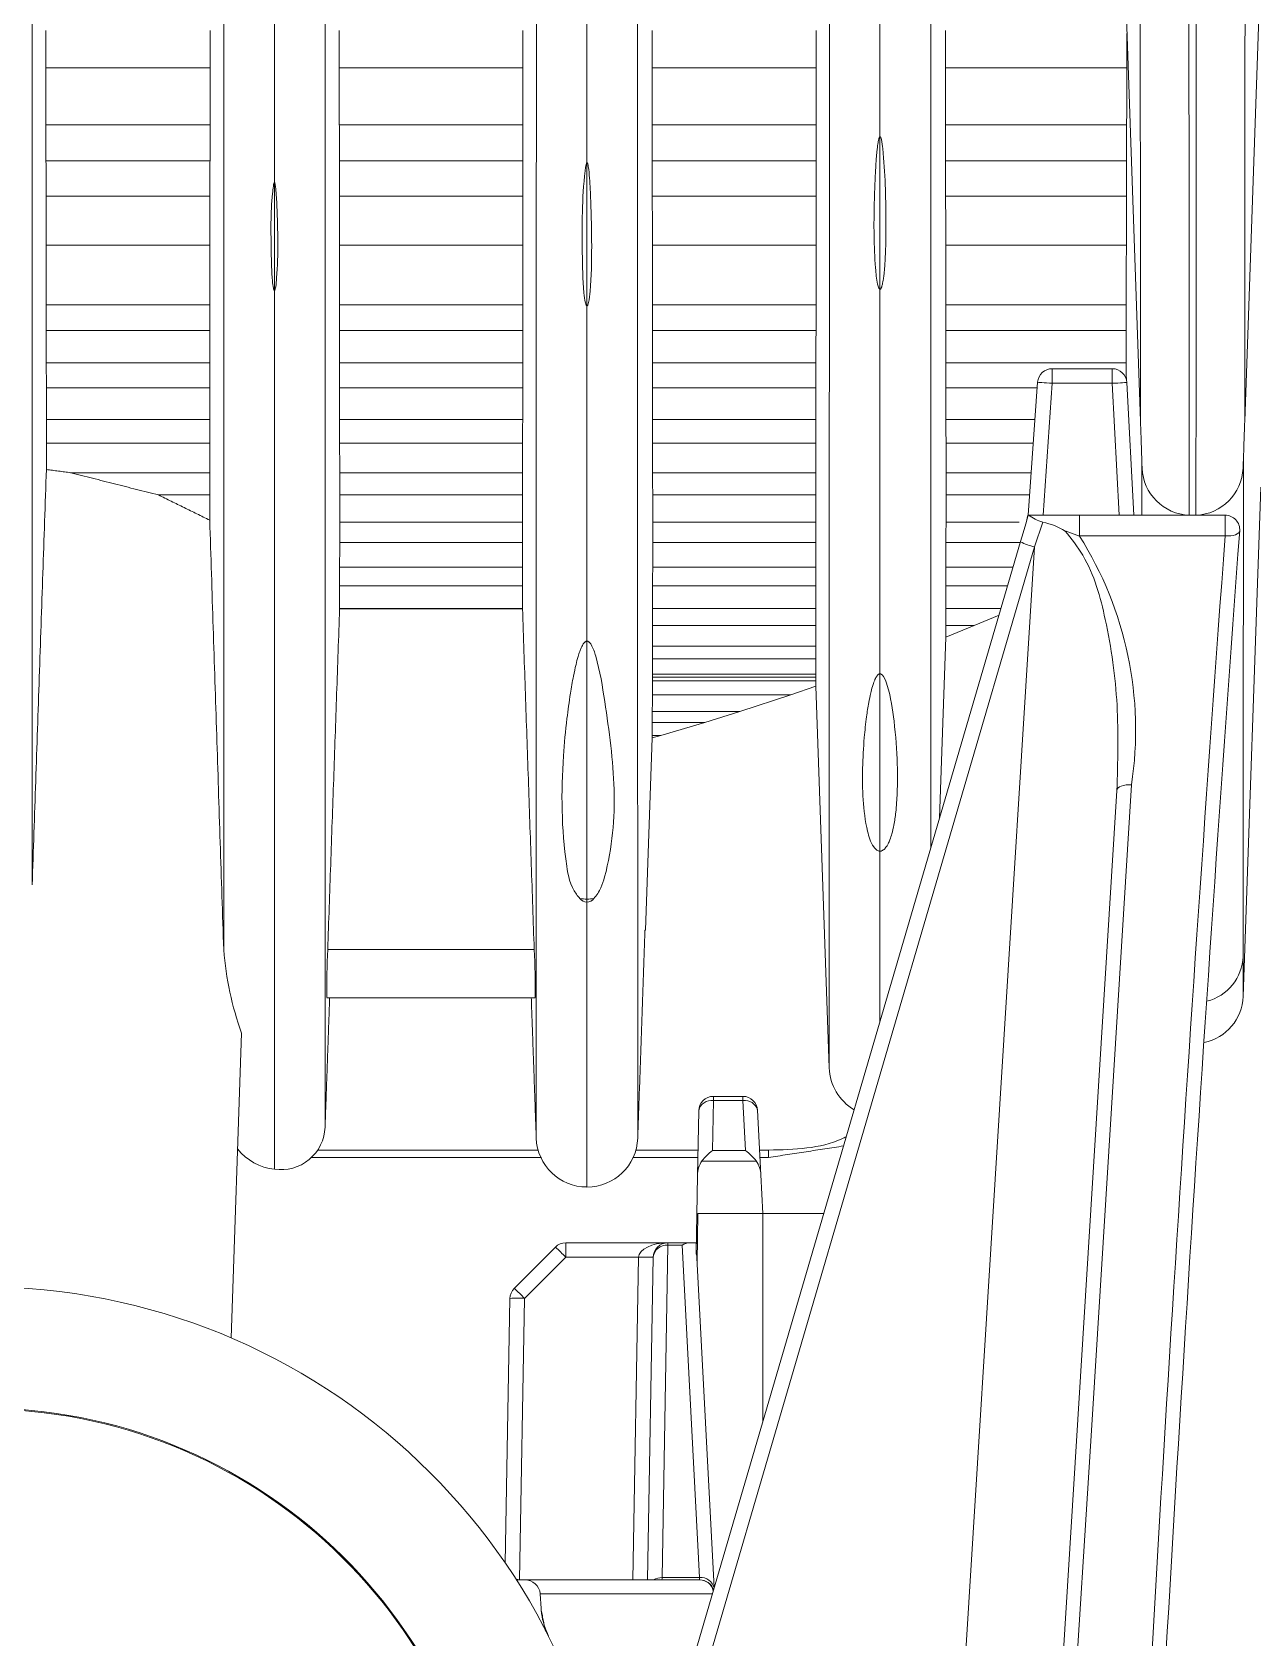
# Model space of a CAD drawing. Extents: x 9.3 to 87, y 1.1 to 68.8.
# Drawn here: x 38.224 to 39.474, y 3.701 to 5.345 of the extents above; entities that cross this region are included whole.
import ezdxf

# ---------------------------------------------------------------- set-up
doc = ezdxf.new("R2010")
doc.units = 0
doc.header["$MEASUREMENT"] = 0
doc.linetypes.add('SLD-Solid', pattern=[0])
doc.layers.add('OBJECT', color=7, linetype='CONTINUOUS')

msp = doc.modelspace()

# ---------------------------------------------------------------- linework, layer by layer
at = {"layer": 'OBJECT', "linetype": 'SLD-Solid', "lineweight": 15}
for p, q in [((39.4659, 4.947), (39.497, 5.8386)), ((39.3311, 5.7494), (39.3592, 4.947)), ((38.4066, 5.3089), (38.2387, 5.3089)), ((38.7269, 5.3089), (38.539, 5.3089)), ((39.0272, 5.3089), (38.8593, 5.3089)), ((39.3452, 5.3089), (39.1597, 5.3089)), ((38.4066, 5.2504), (38.2387, 5.2504)), ((38.7269, 5.2504), (38.539, 5.2504)), ((39.0272, 5.2504), (38.8594, 5.2504)), ((39.345, 5.2504), (39.1597, 5.2504)), ((39.0925, 5.2385), (39.0925, 5.0822)), ((38.4066, 5.2136), (38.2387, 5.2136)), ((38.7269, 5.2136), (38.5391, 5.2136)), ((38.7925, 5.212), (38.7925, 5.065)), ((39.0272, 5.2136), (38.8594, 5.2136)), ((39.3449, 5.2136), (39.1597, 5.2136)), ((38.4725, 5.1917), (38.4725, 5.081)), ((38.4065, 5.1775), (38.2388, 5.1775)), ((38.7269, 5.1775), (38.5391, 5.1775)), ((39.0271, 5.1775), (38.8594, 5.1775)), ((39.3448, 5.1775), (39.1597, 5.1775)), ((38.4065, 5.1272), (38.2389, 5.1272)), ((38.7268, 5.1272), (38.5392, 5.1272)), ((39.0271, 5.1272), (38.8595, 5.1272)), ((39.3447, 5.1272), (39.1598, 5.1272)), ((38.4064, 5.0663), (38.239, 5.0663)), ((38.7267, 5.0663), (38.5393, 5.0663)), ((39.027, 5.0663), (38.8595, 5.0663)), ((39.3446, 5.0663), (39.1599, 5.0663)), ((38.4063, 5.04), (38.239, 5.04)), ((38.7267, 5.04), (38.5393, 5.04)), ((39.027, 5.04), (38.8596, 5.04)), ((39.3446, 5.04), (39.1599, 5.04)), ((38.4063, 5.007), (38.239, 5.007)), ((38.7267, 5.007), (38.5393, 5.007)), ((39.0269, 5.007), (38.8596, 5.007)), ((39.3446, 5.007), (39.1599, 5.007)), ((39.2688, 5.0009), (39.3302, 5.0009)), ((39.2688, 5.0009), (39.2688, 4.9859)), ((39.3302, 4.9859), (39.3302, 5.0009)), ((39.2443, 4.8509), (39.2538, 4.987)), ((39.2688, 4.9859), (39.2594, 4.8509)), ((39.3302, 4.9859), (39.2688, 4.9859)), ((39.3373, 4.8509), (39.3302, 4.9859)), ((39.3452, 4.9867), (39.3523, 4.8509)), ((38.4063, 4.9812), (38.2391, 4.9812)), ((38.7267, 4.9812), (38.5393, 4.9812)), ((39.0269, 4.9812), (38.8596, 4.9812)), ((39.2534, 4.9812), (39.16, 4.9812)), ((38.4063, 4.9489), (38.2391, 4.9489)), ((38.7267, 4.9489), (38.5393, 4.9489)), ((39.0269, 4.9489), (38.8596, 4.9489)), ((39.2512, 4.9489), (39.16, 4.9489)), ((38.4063, 4.9245), (38.2391, 4.9245)), ((38.7266, 4.9245), (38.5393, 4.9245)), ((39.0269, 4.9245), (38.8597, 4.9245)), ((39.2495, 4.9245), (39.1601, 4.9245)), ((39.3605, 4.8509), (39.3604, 4.9113)), ((38.4063, 4.8944), (38.2639, 4.8944)), ((38.7266, 4.8944), (38.5394, 4.8944)), ((39.0268, 4.8944), (38.8597, 4.8944)), ((39.2474, 4.8944), (39.1601, 4.8944)), ((38.4063, 4.8716), (38.3538, 4.8716)), ((38.7265, 4.8716), (38.5394, 4.8716)), ((39.0268, 4.8716), (38.8598, 4.8716)), ((39.2458, 4.8716), (39.1601, 4.8716)), ((39.4642, 4.3582), (39.4824, 4.8796)), ((39.2967, 4.8509), (39.4458, 4.8509)), ((39.2967, 4.8509), (39.2967, 4.8296)), ((39.4458, 4.8296), (39.4458, 4.8509)), ((38.7265, 4.8439), (38.5394, 4.8439)), ((39.0268, 4.8439), (38.8598, 4.8439)), ((39.2351, 4.8439), (39.1601, 4.8439)), ((39.2507, 4.8185), (39.2591, 4.8436)), ((38.7265, 4.823), (38.5394, 4.823)), ((38.8225, 3.4109), (39.2364, 4.8238)), ((39.2507, 4.8185), (38.8385, 3.4109)), ((39.0268, 4.823), (38.8598, 4.823)), ((39.1554, 3.2838), (39.2507, 4.8185)), ((39.2361, 4.823), (39.16, 4.823)), ((39.4458, 4.8296), (39.2967, 4.8296)), ((38.7265, 4.7976), (38.5393, 4.7976)), ((39.0268, 4.7976), (38.8598, 4.7976)), ((39.2287, 4.7976), (39.16, 4.7976)), ((38.7265, 4.7785), (38.5393, 4.7785)), ((39.0268, 4.7785), (38.8597, 4.7785)), ((39.2231, 4.7785), (39.16, 4.7785)), ((38.7265, 4.7552), (38.5393, 4.7552)), ((38.5393, 4.7551), (38.7265, 4.7551)), ((39.0268, 4.7552), (38.8597, 4.7552)), ((39.2163, 4.7552), (39.1599, 4.7552)), ((39.0268, 4.7378), (38.8597, 4.7378)), ((39.1599, 4.7261), (39.1889, 4.7378)), ((39.1889, 4.7378), (39.1599, 4.7378)), ((39.1889, 4.7378), (39.2144, 4.7487)), ((38.7925, 4.7219), (38.7925, 4.4579)), ((39.1534, 4.5406), (39.1599, 4.7261)), ((39.0269, 4.7169), (38.8596, 4.7169)), ((39.0269, 4.7039), (38.8596, 4.7039)), ((39.0269, 4.6883), (38.8596, 4.6883)), ((39.0925, 4.6884), (39.0925, 4.507)), ((39.0269, 4.6852), (38.8595, 4.6852)), ((39.0269, 4.6813), (38.8595, 4.6813)), ((39.0013, 4.6671), (39.0269, 4.676)), ((39.0269, 4.676), (39.0406, 4.2851)), ((39.0013, 4.6671), (38.8595, 4.6671)), ((38.9489, 4.6498), (39.0013, 4.6671)), ((38.9489, 4.6498), (38.8594, 4.6498)), ((38.9133, 4.6387), (38.8594, 4.6387)), ((38.8682, 4.6254), (38.9133, 4.6387)), ((38.9133, 4.6387), (38.9489, 4.6498)), ((38.8525, 4.4259), (38.8594, 4.623)), ((38.8594, 4.623), (38.8682, 4.6254)), ((38.8682, 4.6254), (38.8594, 4.6254)), ((39.335, 4.5692), (39.2552, 3.2846)), ((38.7853, 4.4583), (38.7853, 4.4583)), ((38.7925, 4.4579), (38.7925, 4.4546)), ((38.5271, 4.4061), (38.7385, 4.4061)), ((38.7395, 4.3569), (38.5261, 4.3569)), ((38.4281, 4.0086), (38.439, 4.3206)), ((38.9219, 4.2515), (38.921, 4.2003)), ((38.9219, 4.2559), (38.9521, 4.2559)), ((38.9219, 4.2515), (38.9219, 4.2559)), ((38.9521, 4.2515), (38.9219, 4.2515)), ((38.9521, 4.2515), (38.9521, 4.2559)), ((38.9548, 4.2003), (38.9521, 4.2515)), ((38.9671, 4.2417), (38.9706, 4.1755)), ((38.9057, 4.175), (38.9069, 4.2412)), ((38.7458, 4.1933), (38.5101, 4.1933)), ((38.5167, 4.2009), (38.7428, 4.2009)), ((38.906, 4.1933), (38.8393, 4.1933)), ((38.8422, 4.2009), (38.9062, 4.2009)), ((38.921, 4.2003), (38.9548, 4.2003)), ((38.9692, 4.2009), (38.9785, 4.2009)), ((38.9785, 4.1933), (38.9696, 4.1933)), ((38.9785, 4.1933), (38.9785, 4.2009)), ((38.9658, 4.1897), (38.9103, 4.1897)), ((38.9043, 4.0948), (38.9057, 4.175)), ((38.9706, 4.1755), (38.9726, 4.1359)), ((38.9052, 4.0863), (38.9061, 4.1359)), ((38.9726, 4.1359), (38.9061, 4.1359)), ((39.0349, 4.1359), (38.9726, 4.1359)), ((38.9726, 3.9235), (38.9726, 4.1359)), ((38.718, 4.0593), (38.7602, 4.1015)), ((38.7708, 4.1059), (38.8754, 4.1059)), ((38.7708, 4.1059), (38.8754, 4.1059)), ((38.7708, 4.1059), (38.7708, 4.0912)), ((38.8754, 4.1037), (38.8694, 3.7632)), ((38.8754, 4.1059), (38.8977, 4.1059)), ((38.8754, 4.1037), (38.8754, 4.1059)), ((38.89, 4.1037), (38.8754, 4.1037)), ((38.9078, 3.7632), (38.89, 4.1037)), ((38.8977, 4.1059), (38.9042, 4.1059)), ((38.9042, 4.1059), (38.9044, 4.1013)), ((38.9042, 4.1059), (38.9045, 4.1059)), ((38.7708, 4.0912), (38.7286, 4.049)), ((38.8454, 4.0912), (38.7708, 4.0912)), ((38.8396, 3.7609), (38.8454, 4.0912)), ((38.8546, 3.7609), (38.8604, 4.0912)), ((38.905, 4.0905), (38.9227, 3.7529)), ((38.7089, 3.7781), (38.7136, 4.049)), ((38.7286, 4.049), (38.7236, 3.7609)), ((38.7288, 3.7609), (38.7236, 3.7609)), ((38.7288, 3.7609), (38.908, 3.7609)), ((38.8694, 3.7632), (38.9078, 3.7632)), ((38.7455, 3.7314), (38.7447, 3.7467)), ((38.9209, 3.7467), (38.7447, 3.7467))]:
    msp.add_line(p, q, dxfattribs=at)
at = {"layer": 'OBJECT', "linetype": 'SLD-Solid', "lineweight": 15, "flags": 128}
for points in [[(39.2538, 4.987), (39.2541, 4.987), (39.255, 4.9869), (39.2564, 4.9868), (39.2582, 4.9867), (39.2605, 4.9865), (39.2631, 4.9863), (39.2659, 4.9861), (39.2688, 4.9859)], [(39.3302, 4.9859), (39.3332, 4.9861), (39.336, 4.9862), (39.3386, 4.9864), (39.3408, 4.9865), (39.3427, 4.9866), (39.3441, 4.9867), (39.3449, 4.9867), (39.3452, 4.9867)], [(39.2364, 4.8238), (39.239, 4.8328), (39.2417, 4.8419), (39.2443, 4.8509)], [(39.4458, 4.8296), (39.4488, 4.8296), (39.4516, 4.8297), (39.4542, 4.8302), (39.4564, 4.8308), (39.4583, 4.8317), (39.4597, 4.8327), (39.4605, 4.8339), (39.4608, 4.8351)], [(39.35, 4.575), (39.3294, 4.2438), (39.3092, 3.9193), (39.2894, 3.602), (39.2702, 3.2923)], [(39.335, 4.5692), (39.3354, 4.5705), (39.3363, 4.5717), (39.3377, 4.5727), (39.3395, 4.5736), (39.3418, 4.5743), (39.3444, 4.5748), (39.3471, 4.575), (39.35, 4.575)], [(38.8693, 3.7609), (38.8693, 3.7612), (38.8694, 3.762), (38.8694, 3.7632)]]:
    msp.add_lwpolyline(points, dxfattribs=at)
at = {"layer": 'OBJECT', "linetype": 'SLD-Solid', "lineweight": 15}
for centre, radius, start, end in [((39.2688, 4.9859), 0.015, 90, 176), ((39.3302, 4.9859), 0.015, 3, 90), ((39.4108, 4.9009), 0.05, 181.9999, 268.0043), ((39.4142, 4.9009), 0.05, 271.9964, 358.0001), ((39.1848, 4.8614), 0.06, 343.8676, 350.0126), ((39.2778, 4.8998), 0.0592, 235.6284, 251.6408), ((39.4458, 4.8359), 0.015, 355.8093, 90), ((39.2461, 4.7763), 0.0686, 58.3251, 79.0088), ((110.6958, -0.4155), 71.4283, 175.784468, 177.018096), ((39.2634, 4.8754), 0.0583, 242.3685, 257.4655), ((38.9829, 4.631), 0.3713, 351.3219, 32.3332), ((110.863, -0.4272), 71.6104, 175.790199, 177.022651), ((38.7931, 4.4644), 0.00983, 218.1096, 266.9053), ((38.7925, 4.5143), 0.0564, 262.7209, 270.0544), ((38.7921, 4.4641), 0.00955, 272.3382, 322.6895), ((38.7925, 4.5145), 0.0566, 270.001, 277.3188), ((39.5797, 4.3599), 1.0536, 177.4878, 180.1603), ((37.8929, 4.3643), 0.8466, 359.5038, 2.8297), ((38.7621, 4.4339), 0.3426, 184.7051, 199.3223), ((39.4148, 4.4012), 0.0495, 284.4326, 357.5717), ((39.4142, 4.3599), 0.05, 281.6688, 358), ((39.0925, 4.2869), 0.052, 182, 239.3452), ((38.9219, 4.2409), 0.015, 90, 179), ((38.9199, 4.2384), 0.0133, 81.4778, 167.7127), ((38.9521, 4.2409), 0.015, 3, 90), ((38.9543, 4.2385), 0.0132, 14.0292, 99.4687), ((38.4793, 4.2259), 0.0451, 261.2998, 358.2301), ((38.7924, 4.215), 0.0519, 182.1301, 270.0867), ((38.7926, 4.2149), 0.0519, 269.8761, 357.9071), ((38.4785, 4.2365), 0.0556, 218.2249, 263.8599), ((38.9474, 4.1628), 0.0459, 125.174, 144.1189), ((38.9285, 4.162), 0.0465, 36.5923, 55.5303), ((38.9321, 4.175), 0.0264, 145.9372, 179.9532), ((38.944, 4.1745), 0.0266, 2.1367, 34.8828), ((38.7708, 4.0909), 0.015, 90, 135), ((38.5563, 3.8818), 0.2998, 44.2996, 47.1314), ((38.8754, 4.0909), 0.015, 90, 179), ((38.8742, 4.0897), 0.014, 85.4369, 173.9985), ((38.8984, 4.0893), 0.0167, 92.4303, 120.4217), ((38.8843, 4.0894), 0.0208, 2.9973, 14.9532), ((38.8529, 4.3063), 0.2152, 268.0029, 271.9971), ((38.1725, 3.4109), 0.65, 2.7735, 177.2265), ((38.7286, 4.0487), 0.015, 135, 179), ((38.7211, 3.8345), 0.2147, 87.998, 92.002), ((38.515, 3.8406), 0.2985, 44.2933, 47.1377), ((38.1725, 3.4109), 0.526, 3.2696, 176.7304), ((38.1725, 3.4109), 0.525, 3.2758, 176.7242), ((38.7292, 3.7454), 0.0155, 4.7554, 91.4439), ((38.8692, 3.7465), 0.0167, 89.2715, 120.2884), ((38.909, 3.7492), 0.0141, 14.4185, 94.6883), ((39.1022, 3.7824), 0.1954, 185.6446, 186.3166), ((38.908, 3.7459), 0.015, 19.9235, 90), ((38.9078, 3.7466), 0.0143, 12.5318, 89.031)]:
    msp.add_arc(centre, radius, start, end, dxfattribs=at)
msp.add_ellipse((38.8754, 4.0909), major_axis=(0.03, 0), ratio=0.5, start_param=1.570796, end_param=3.124139, dxfattribs=at)
for points, knots in [([(38.2245, 6.493), (38.2245, 6.4294), (38.2245, 6.2789), (38.2245, 6.0489), (38.2245, 5.8006), (38.2245, 5.5534), (38.2245, 5.3035), (38.2245, 5.063), (38.2245, 4.8412), (38.2245, 4.6425), (38.2245, 4.5295), (38.2245, 4.4724)], [0, 0, 0, 0, 0.080643, 0.190938, 0.299543, 0.410656, 0.530412, 0.653204, 0.772048, 0.884817, 1, 1, 1, 1]), ([(38.4208, 6.493), (38.4208, 6.4065), (38.4208, 6.207), (38.4207, 5.9102), (38.4207, 5.6003), (38.4207, 5.3379), (38.4207, 5.1157), (38.4207, 4.923), (38.4206, 4.7374), (38.4206, 4.5591), (38.4206, 4.4575), (38.4206, 4.4058)], [0, 0, 0, 0, 0.10403, 0.239968, 0.369994, 0.50331, 0.592024, 0.686258, 0.786347, 0.891329, 1, 1, 1, 1]), ([(38.5243, 6.493), (38.5243, 6.4168), (38.5243, 6.2368), (38.5243, 5.9668), (38.5243, 5.6826), (38.5243, 5.4065), (38.5244, 5.1679), (38.5244, 4.9567), (38.5244, 4.7781), (38.5244, 4.6088), (38.5244, 4.4487), (38.5244, 4.3146), (38.5244, 4.2547), (38.5244, 4.2245)], [0, 0, 0, 0, 0.077932, 0.184108, 0.285308, 0.387055, 0.49457, 0.569928, 0.649851, 0.733699, 0.820681, 0.90968, 1, 1, 1, 1]), ([(38.7406, 4.213), (38.7406, 4.2278), (38.7406, 4.2567), (38.7406, 4.3409), (38.7406, 4.4525), (38.7406, 4.5825), (38.7406, 4.709), (38.7406, 4.8582), (38.7406, 5.0369), (38.7407, 5.2386), (38.7407, 5.4865), (38.7407, 5.7957), (38.7407, 6.1472), (38.7408, 6.3859), (38.7408, 6.493)], [0, 0, 0, 0, 0.081177, 0.159217, 0.232708, 0.300406, 0.362349, 0.419558, 0.50233, 0.578909, 0.650985, 0.773644, 0.898475, 1, 1, 1, 1]), ([(38.8443, 6.493), (38.8443, 6.4179), (38.8443, 6.2399), (38.8443, 5.9723), (38.8443, 5.6897), (38.8444, 5.4144), (38.8444, 5.1868), (38.8444, 4.9967), (38.8444, 4.8427), (38.8444, 4.692), (38.8444, 4.5551), (38.8445, 4.4258), (38.8445, 4.3282), (38.8445, 4.2528), (38.8445, 4.2264), (38.8445, 4.213)], [0, 0, 0, 0, 0.071057, 0.168415, 0.261794, 0.355963, 0.455794, 0.514611, 0.577121, 0.644691, 0.719004, 0.783157, 0.852088, 0.924745, 1, 1, 1, 1]), ([(39.0406, 4.2851), (39.0406, 4.2899), (39.0406, 4.2992), (39.0406, 4.3713), (39.0406, 4.4825), (39.0406, 4.6278), (39.0406, 4.7781), (39.0406, 4.9361), (39.0407, 5.0994), (39.0407, 5.2577), (39.0407, 5.4522), (39.0407, 5.6901), (39.0407, 5.9763), (39.0408, 6.2435), (39.0408, 6.4194), (39.0408, 6.493)], [0, 0, 0, 0, 0.087568, 0.173364, 0.25618, 0.334773, 0.408358, 0.475885, 0.53886, 0.597709, 0.653359, 0.747663, 0.839448, 0.93288, 1, 1, 1, 1]), ([(39.1443, 6.493), (39.1443, 6.435), (39.1443, 6.2896), (39.1443, 6.0652), (39.1443, 5.8195), (39.1444, 5.5808), (39.1444, 5.3416), (39.1444, 5.1315), (39.1444, 4.9409), (39.1444, 4.7811), (39.1444, 4.6339), (39.1444, 4.5504), (39.1444, 4.51)], [0, 0, 0, 0, 0.072037, 0.18067, 0.287151, 0.39391, 0.504973, 0.624355, 0.71169, 0.805476, 0.905932, 1, 1, 1, 1]), ([(39.3592, 4.947), (39.3592, 4.947), (39.3592, 5.0867), (39.3589, 5.3029), (39.3587, 5.5947), (39.3586, 5.7409), (39.3586, 5.8158), (39.3586, 5.8158)], [0, 0, 0, 0, 0.000002, 0.499419, 0.749645, 0.999998, 1, 1, 1, 1]), ([(39.4665, 5.8158), (39.4665, 5.8158), (39.4665, 5.7849), (39.4664, 5.6334), (39.4662, 5.3401), (39.4659, 5.082), (39.4659, 4.947), (39.4659, 4.947)], [0, 0, 0, 0, 0.000002, 0.103462, 0.517378, 0.999998, 1, 1, 1, 1]), ([(39.4084, 5.7022), (39.4084, 5.7022), (39.4084, 5.6397), (39.4087, 5.4676), (39.4089, 5.1805), (39.409, 4.9609), (39.4091, 4.851)], [0, 0, 0, 0, 0.000003, 0.210371, 0.604925, 1, 1, 1, 1]), ([(39.416, 4.851), (39.416, 4.8801), (39.416, 5.0259), (39.4162, 5.3088), (39.4166, 5.5615), (39.4166, 5.7022), (39.4166, 5.7022)], [0, 0, 0, 0, 0.105146, 0.525953, 0.999997, 1, 1, 1, 1]), ([(39.0925, 5.2385), (39.0925, 5.3041), (39.0925, 5.4191), (39.0925, 5.5415), (39.0925, 5.5941)], [0, 0, 0, 0, 0.570137, 1, 1, 1, 1]), ([(38.4725, 5.5064), (38.4725, 5.4472), (38.4725, 5.3397), (38.4725, 5.2375), (38.4725, 5.1917)], [0, 0, 0, 0, 0.551649, 1, 1, 1, 1]), ([(38.7925, 5.212), (38.7925, 5.2645), (38.7925, 5.3571), (38.7925, 5.4542), (38.7925, 5.4962)], [0, 0, 0, 0, 0.567807, 1, 1, 1, 1]), ([(39.0925, 5.0822), (39.0925, 5.0822), (39.0924, 5.0822), (39.0921, 5.0823), (39.0917, 5.0826), (39.0907, 5.0844), (39.089, 5.0915), (39.0862, 5.1206), (39.0861, 5.1558), (39.0872, 5.1907), (39.0881, 5.2065), (39.0888, 5.2171), (39.0895, 5.2242), (39.09, 5.2289), (39.0905, 5.2321), (39.0908, 5.2342), (39.0912, 5.2357), (39.0914, 5.2366), (39.0916, 5.2373), (39.0918, 5.2377), (39.092, 5.238), (39.0921, 5.2382), (39.0922, 5.2383), (39.0924, 5.2384), (39.0924, 5.2384), (39.0925, 5.2385), (39.0925, 5.2385)], [0, 0, 0, 0, 0.000659, 0.001514, 0.003103, 0.009914, 0.036809, 0.143918, 0.571944, 0.713076, 0.807599, 0.870901, 0.913299, 0.941704, 0.960746, 0.973519, 0.982099, 0.987872, 0.991768, 0.994409, 0.996212, 0.997454, 0.998732, 0.999252, 0.999695, 1, 1, 1, 1]), ([(39.0925, 5.2385), (39.0926, 5.2385), (39.0926, 5.2384), (39.0927, 5.2384), (39.093, 5.2382), (39.0935, 5.2372), (39.0945, 5.2332), (39.0965, 5.2168), (39.098, 5.1895), (39.0987, 5.1574), (39.0986, 5.1324), (39.098, 5.1157), (39.0973, 5.1045), (39.0966, 5.0971), (39.0959, 5.0921), (39.0953, 5.0887), (39.0948, 5.0865), (39.0944, 5.085), (39.094, 5.084), (39.0937, 5.0833), (39.0935, 5.0829), (39.0932, 5.0825), (39.093, 5.0823), (39.0928, 5.0822), (39.0926, 5.0822), (39.0926, 5.0822), (39.0925, 5.0822)], [0, 0, 0, 0, 0.000355, 0.000823, 0.00169, 0.005416, 0.020122, 0.078685, 0.312698, 0.538974, 0.690535, 0.792088, 0.860163, 0.905824, 0.936471, 0.957062, 0.970918, 0.98026, 0.98658, 0.990877, 0.993819, 0.995857, 0.998018, 0.998883, 0.999604, 1, 1, 1, 1]), ([(38.7925, 5.065), (38.7925, 5.065), (38.7924, 5.065), (38.7923, 5.0651), (38.792, 5.0653), (38.7914, 5.0664), (38.7902, 5.0708), (38.7882, 5.0888), (38.7874, 5.1335), (38.7874, 5.177), (38.7911, 5.2077), (38.7917, 5.2105), (38.7921, 5.2116), (38.7923, 5.2119), (38.7924, 5.212), (38.7925, 5.212), (38.7925, 5.212), (38.7925, 5.212), (38.7925, 5.212)], [0, 0, 0, 0, 0.000511, 0.001163, 0.002395, 0.006862, 0.024577, 0.095125, 0.377004, 0.940609, 0.975825, 0.993444, 0.997858, 0.998963, 0.999519, 0.999721, 0.999981, 1, 1, 1, 1]), ([(38.7925, 5.212), (38.7925, 5.212), (38.7925, 5.212), (38.7926, 5.212), (38.7926, 5.212), (38.7927, 5.2119), (38.7929, 5.2117), (38.7931, 5.2113), (38.7935, 5.21), (38.7944, 5.2049), (38.7955, 5.1922), (38.7969, 5.1649), (38.7976, 5.1261), (38.797, 5.0916), (38.7949, 5.0715), (38.7937, 5.0665), (38.7931, 5.0653), (38.7928, 5.0651), (38.7926, 5.065), (38.7926, 5.065), (38.7925, 5.065)], [0, 0, 0, 0, 0.000014, 0.000142, 0.000415, 0.000802, 0.002039, 0.004502, 0.00942, 0.029085, 0.10772, 0.264971, 0.579487, 0.894186, 0.972941, 0.992715, 0.997724, 0.99889, 0.999518, 1, 1, 1, 1]), ([(38.4725, 5.081), (38.4725, 5.081), (38.4725, 5.081), (38.4724, 5.081), (38.4722, 5.0812), (38.4718, 5.0819), (38.471, 5.0851), (38.4697, 5.0981), (38.4691, 5.1302), (38.4685, 5.1628), (38.4714, 5.1864), (38.4716, 5.1903), (38.4723, 5.1915), (38.4724, 5.1916), (38.4725, 5.1916), (38.4725, 5.1917), (38.4725, 5.1917), (38.4725, 5.1917)], [0, 0, 0, 0, 0.000404, 0.000925, 0.001901, 0.006178, 0.023063, 0.090314, 0.359053, 0.89639, 0.963543, 0.997175, 0.998773, 0.99941, 0.999633, 0.99991, 1, 1, 1, 1]), ([(38.4725, 5.1917), (38.4725, 5.1917), (38.4726, 5.1916), (38.4726, 5.1916), (38.4727, 5.1915), (38.473, 5.191), (38.4735, 5.189), (38.4744, 5.1809), (38.4761, 5.1486), (38.4766, 5.115), (38.4743, 5.087), (38.4735, 5.0828), (38.4731, 5.0816), (38.4728, 5.0811), (38.4727, 5.081), (38.4726, 5.081), (38.4726, 5.081), (38.4725, 5.081), (38.4725, 5.081)], [0, 0, 0, 0, 0.000251, 0.000582, 0.001194, 0.003823, 0.014205, 0.055546, 0.220735, 0.881573, 0.964154, 0.984802, 0.995141, 0.997728, 0.999028, 0.999567, 0.99982, 1, 1, 1, 1]), ([(38.4725, 5.081), (38.4725, 5.0141), (38.4725, 4.8761), (38.4725, 4.6838), (38.4725, 4.5154), (38.4725, 4.3708), (38.4725, 4.2601), (38.4725, 4.2077), (38.4725, 4.1813)], [0, 0, 0, 0, 0.168083, 0.347011, 0.534966, 0.687526, 0.842802, 1, 1, 1, 1]), ([(39.0925, 4.6884), (39.0925, 4.7235), (39.0925, 4.7921), (39.0925, 4.9221), (39.0925, 5.0224), (39.0925, 5.0822)], [0, 0, 0, 0, 0.297548, 0.581289, 1, 1, 1, 1]), ([(38.7925, 4.7219), (38.7925, 4.7842), (38.7925, 4.8919), (38.7925, 5.0136), (38.7925, 5.065)], [0, 0, 0, 0, 0.578266, 1, 1, 1, 1]), ([(39.4659, 4.947), (39.4656, 4.9386), (39.465, 4.9222), (39.4645, 4.9067), (39.4642, 4.8992)], [0, 0, 0, 0, 0.513569, 1, 1, 1, 1]), ([(39.4646, 4.9113), (39.4646, 4.9113), (39.4646, 4.8673), (39.4645, 4.7824), (39.4644, 4.6731), (39.4644, 4.5803), (39.4643, 4.5038), (39.4643, 4.4412), (39.4642, 4.4131), (39.4642, 4.3991)], [0, 0, 0, 0, 0.000002, 0.170587, 0.342357, 0.504657, 0.666958, 0.833479, 1, 1, 1, 1]), ([(39.2444, 4.8509), (39.2453, 4.8509), (39.2494, 4.8509), (39.2593, 4.8509), (39.2749, 4.8509), (39.2885, 4.8509), (39.2967, 4.8509)], [0, 0, 0, 0, 0.055553, 0.230907, 0.540383, 1, 1, 1, 1]), ([(39.335, 4.5692), (39.3359, 4.5983), (39.3376, 4.6568), (39.3261, 4.7375), (39.3095, 4.7997), (39.2884, 4.8266), (39.2821, 4.8347)], [0, 0, 0, 0, 0.318194, 0.64127, 0.891637, 1, 1, 1, 1]), ([(38.7853, 4.4583), (38.7841, 4.4598), (38.7753, 4.4704), (38.7663, 4.5212), (38.7658, 4.5793), (38.7713, 4.6384), (38.775, 4.6656), (38.7782, 4.6842), (38.7809, 4.6967), (38.7831, 4.7052), (38.7849, 4.7109), (38.7864, 4.7147), (38.7876, 4.7173), (38.7886, 4.719), (38.7895, 4.7202), (38.7903, 4.721), (38.7912, 4.7216), (38.7918, 4.7219), (38.7923, 4.7219), (38.7925, 4.7219)], [0, 0, 0, 0, 0.018139, 0.12713, 0.559844, 0.704211, 0.801135, 0.866176, 0.909819, 0.939121, 0.958817, 0.972087, 0.981059, 0.987158, 0.99134, 0.995287, 0.997066, 0.998862, 1, 1, 1, 1]), ([(38.7925, 4.7219), (38.7927, 4.7219), (38.7931, 4.7219), (38.7938, 4.7216), (38.7954, 4.7205), (38.7987, 4.7155), (38.8054, 4.695), (38.8132, 4.6443), (38.8236, 4.5703), (38.8183, 4.5072), (38.8074, 4.4692), (38.8023, 4.4619), (38.7997, 4.4583)], [0, 0, 0, 0, 0.00103, 0.002385, 0.004902, 0.015772, 0.058681, 0.2296, 0.573093, 0.915278, 0.95767, 1, 1, 1, 1]), ([(39.0925, 4.507), (39.0922, 4.507), (39.0915, 4.507), (39.0903, 4.5074), (39.0881, 4.5087), (39.0828, 4.5153), (39.075, 4.5434), (39.0739, 4.5806), (39.0759, 4.6198), (39.0783, 4.6422), (39.0806, 4.6575), (39.0827, 4.6678), (39.0845, 4.6747), (39.086, 4.6793), (39.0872, 4.6825), (39.0882, 4.6846), (39.0891, 4.686), (39.0899, 4.687), (39.0906, 4.6877), (39.0913, 4.6881), (39.0919, 4.6883), (39.0923, 4.6884), (39.0925, 4.6884), (39.0925, 4.6884)], [0, 0, 0, 0, 0.002357, 0.005405, 0.010994, 0.029931, 0.119668, 0.476248, 0.647853, 0.763096, 0.840461, 0.892406, 0.927306, 0.950783, 0.966611, 0.977317, 0.984597, 0.989586, 0.994104, 0.996722, 0.998335, 0.999528, 1, 1, 1, 1]), ([(39.0925, 4.6884), (39.0927, 4.6884), (39.093, 4.6884), (39.0936, 4.6882), (39.095, 4.6873), (39.0978, 4.6834), (39.1032, 4.6674), (39.1077, 4.637), (39.1105, 4.6005), (39.1105, 4.5696), (39.1091, 4.5489), (39.1071, 4.535), (39.105, 4.5256), (39.1029, 4.5193), (39.1011, 4.515), (39.0995, 4.5121), (39.0981, 4.5102), (39.0967, 4.5087), (39.0954, 4.5078), (39.0941, 4.5072), (39.0933, 4.507), (39.0927, 4.507), (39.0925, 4.507)], [0, 0, 0, 0, 0.001182, 0.002726, 0.005595, 0.017957, 0.066758, 0.261139, 0.502011, 0.663717, 0.772413, 0.845604, 0.894995, 0.928416, 0.951116, 0.966611, 0.977268, 0.98468, 0.992579, 0.995737, 0.998394, 1, 1, 1, 1]), ([(39.0925, 4.3327), (39.0925, 4.3549), (39.0925, 4.4009), (39.0925, 4.4707), (39.0925, 4.507)], [0, 0, 0, 0, 0.481392, 1, 1, 1, 1]), ([(38.7925, 4.1631), (38.7925, 4.1767), (38.7925, 4.2034), (38.7925, 4.2755), (38.7925, 4.3585), (38.7925, 4.4231), (38.7925, 4.4546)], [0, 0, 0, 0, 0.296399, 0.582376, 0.796848, 1, 1, 1, 1]), ([(39.4642, 4.3991), (39.4642, 4.3872), (39.4642, 4.3634), (39.4642, 4.3599), (39.4642, 4.3582)], [0, 0, 0, 0, 0.498034, 1, 1, 1, 1]), ([(38.9785, 4.2009), (39.0049, 4.2015), (39.033, 4.2022), (39.0565, 4.2139), (39.0579, 4.2146)], [0, 0, 0, 0, 0.937471, 1, 1, 1, 1]), ([(38.7531, 3.7033), (38.7501, 3.7108), (38.7464, 3.72), (38.7457, 3.7297), (38.7455, 3.7314)], [0, 0, 0, 0, 0.822186, 1, 1, 1, 1])]:
    msp.add_open_spline(points, degree=3, knots=knots, dxfattribs=at)
for points in [[(38.2387, 5.347), (38.2387, 5.3089)], [(38.4066, 5.3089), (38.4067, 5.347)], [(38.539, 5.347), (38.539, 5.3089)], [(38.7269, 5.3089), (38.727, 5.347)], [(38.8593, 5.347), (38.8593, 5.3089)], [(39.0272, 5.3089), (39.0272, 5.347)], [(39.1597, 5.347), (39.1597, 5.3089)], [(39.3452, 5.3089), (39.3453, 5.3439)], [(38.2387, 5.3089), (38.2387, 5.2504)], [(38.4066, 5.2504), (38.4066, 5.3089)], [(38.539, 5.3089), (38.539, 5.2504)], [(38.7269, 5.2504), (38.7269, 5.3089)], [(38.8593, 5.3089), (38.8594, 5.2504)], [(39.0272, 5.2504), (39.0272, 5.3089)], [(39.1597, 5.3089), (39.1597, 5.2504)], [(39.345, 5.2504), (39.3452, 5.3089)], [(38.2387, 5.2504), (38.2387, 5.2136)], [(38.4066, 5.2136), (38.4066, 5.2504)], [(38.539, 5.2504), (38.5391, 5.2136)], [(38.7269, 5.2136), (38.7269, 5.2504)], [(38.8594, 5.2504), (38.8594, 5.2136)], [(39.0272, 5.2136), (39.0272, 5.2504)], [(39.1597, 5.2504), (39.1597, 5.2136)], [(39.3449, 5.2136), (39.345, 5.2504)], [(38.2387, 5.2136), (38.2388, 5.1775)], [(38.4065, 5.1775), (38.4066, 5.2136)], [(38.5391, 5.2136), (38.5391, 5.1775)], [(38.7269, 5.1775), (38.7269, 5.2136)], [(38.8594, 5.2136), (38.8594, 5.1775)], [(39.0271, 5.1775), (39.0272, 5.2136)], [(39.1597, 5.2136), (39.1597, 5.1775)], [(39.3448, 5.1775), (39.3449, 5.2136)], [(38.2388, 5.1775), (38.2389, 5.1272)], [(38.4065, 5.1272), (38.4065, 5.1775)], [(38.5391, 5.1775), (38.5392, 5.1272)], [(38.7268, 5.1272), (38.7269, 5.1775)], [(38.8594, 5.1775), (38.8595, 5.1272)], [(39.0271, 5.1272), (39.0271, 5.1775)], [(39.1597, 5.1775), (39.1598, 5.1272)], [(39.3447, 5.1272), (39.3448, 5.1775)], [(38.2389, 5.1272), (38.239, 5.0663)], [(38.4064, 5.0663), (38.4065, 5.1272)], [(38.5392, 5.1272), (38.5393, 5.0663)], [(38.7267, 5.0663), (38.7268, 5.1272)], [(38.8595, 5.1272), (38.8595, 5.0663)], [(39.027, 5.0663), (39.0271, 5.1272)], [(39.1598, 5.1272), (39.1599, 5.0663)], [(39.3446, 5.0663), (39.3447, 5.1272)], [(38.239, 5.0663), (38.239, 5.04)], [(38.4063, 5.04), (38.4064, 5.0663)], [(38.5393, 5.0663), (38.5393, 5.04)], [(38.7267, 5.04), (38.7267, 5.0663)], [(38.8595, 5.0663), (38.8596, 5.04)], [(39.027, 5.04), (39.027, 5.0663)], [(39.1599, 5.0663), (39.1599, 5.04)], [(39.3446, 5.04), (39.3446, 5.0663)], [(38.239, 5.04), (38.239, 5.007)], [(38.4063, 5.007), (38.4063, 5.04)], [(38.5393, 5.04), (38.5393, 5.007)], [(38.7267, 5.007), (38.7267, 5.04)], [(38.8596, 5.04), (38.8596, 5.007)], [(39.0269, 5.007), (39.027, 5.04)], [(39.1599, 5.04), (39.1599, 5.007)], [(39.3446, 5.007), (39.3446, 5.04)], [(38.239, 5.007), (38.2391, 4.9812)], [(38.4063, 4.9812), (38.4063, 5.007)], [(38.5393, 5.007), (38.5393, 4.9812)], [(38.7267, 4.9812), (38.7267, 5.007)], [(38.8596, 5.007), (38.8596, 4.9812)], [(39.0269, 4.9812), (39.0269, 5.007)], [(39.1599, 5.007), (39.16, 4.9812)], [(39.3447, 4.9894), (39.3446, 5.007)], [(38.2391, 4.9812), (38.2391, 4.9489)], [(38.4063, 4.9489), (38.4063, 4.9812)], [(38.5393, 4.9812), (38.5393, 4.9489)], [(38.7267, 4.9489), (38.7267, 4.9812)], [(38.8596, 4.9812), (38.8596, 4.9489)], [(39.0269, 4.9489), (39.0269, 4.9812)], [(39.16, 4.9812), (39.16, 4.9489)], [(38.2391, 4.9489), (38.2391, 4.9245)], [(38.4063, 4.9245), (38.4063, 4.9489)], [(38.5393, 4.9489), (38.5393, 4.9245)], [(38.7266, 4.9245), (38.7267, 4.9489)], [(38.8596, 4.9489), (38.8597, 4.9245)], [(39.0269, 4.9245), (39.0269, 4.9489)], [(39.16, 4.9489), (39.1601, 4.9245)], [(39.3608, 4.8992), (39.3592, 4.947)], [(38.2391, 4.9245), (38.2391, 4.8977)], [(38.4063, 4.8944), (38.4063, 4.9245)], [(38.5393, 4.9245), (38.5394, 4.8944)], [(38.7266, 4.8944), (38.7266, 4.9245)], [(38.8597, 4.9245), (38.8597, 4.8944)], [(39.0268, 4.8944), (39.0269, 4.9245)], [(39.1601, 4.9245), (39.1601, 4.8944)], [(38.2391, 4.8977), (38.2245, 4.4724)], [(38.2391, 4.8977), (38.2639, 4.8944)], [(38.2639, 4.8944), (38.3538, 4.8716)], [(38.4063, 4.8716), (38.4063, 4.8944)], [(38.5394, 4.8944), (38.5394, 4.8716)], [(38.7265, 4.8716), (38.7266, 4.8944)], [(38.8597, 4.8944), (38.8598, 4.8716)], [(39.0268, 4.8716), (39.0268, 4.8944)], [(39.1601, 4.8944), (39.1601, 4.8716)], [(38.3538, 4.8716), (38.4063, 4.8458)], [(38.4063, 4.8458), (38.4063, 4.8716)], [(38.5394, 4.8716), (38.5394, 4.8439)], [(38.7265, 4.8439), (38.7265, 4.8716)], [(38.8598, 4.8716), (38.8598, 4.8439)], [(39.0268, 4.8439), (39.0268, 4.8716)], [(39.1601, 4.8716), (39.1601, 4.8439)], [(39.2443, 4.8509), (39.2444, 4.8509)], [(38.4206, 4.4058), (38.4063, 4.8458)], [(38.5394, 4.8439), (38.5394, 4.823)], [(38.7265, 4.823), (38.7265, 4.8439)], [(38.8598, 4.8439), (38.8598, 4.823)], [(39.0268, 4.823), (39.0268, 4.8439)], [(39.1601, 4.8439), (39.16, 4.823)], [(39.2967, 4.8296), (39.2821, 4.8347)], [(38.5394, 4.823), (38.5393, 4.7976)], [(38.7265, 4.7976), (38.7265, 4.823)], [(38.8598, 4.823), (38.8598, 4.7976)], [(39.0268, 4.7976), (39.0268, 4.823)], [(39.16, 4.823), (39.16, 4.7976)], [(38.5393, 4.7976), (38.5393, 4.7785)], [(38.7265, 4.7785), (38.7265, 4.7976)], [(38.8598, 4.7976), (38.8597, 4.7785)], [(39.0268, 4.7785), (39.0268, 4.7976)], [(39.16, 4.7976), (39.16, 4.7785)], [(38.5393, 4.7785), (38.5393, 4.7552)], [(38.7265, 4.7552), (38.7265, 4.7785)], [(38.8597, 4.7785), (38.8597, 4.7552)], [(39.0268, 4.7552), (39.0268, 4.7785)], [(39.16, 4.7785), (39.1599, 4.7552)], [(38.5393, 4.7551), (38.5271, 4.4061)], [(38.5393, 4.7552), (38.5393, 4.7551)], [(38.7265, 4.7551), (38.7265, 4.7552)], [(38.7385, 4.4061), (38.7265, 4.7551)], [(38.8597, 4.7552), (38.8597, 4.7378)], [(39.0268, 4.7378), (39.0268, 4.7552)], [(39.1599, 4.7552), (39.1599, 4.7378)], [(38.8597, 4.7378), (38.8596, 4.7169)], [(39.0269, 4.7169), (39.0268, 4.7378)], [(39.1599, 4.7378), (39.1599, 4.7261)], [(38.8596, 4.7169), (38.8596, 4.7039)], [(38.8596, 4.7039), (38.8596, 4.6883)], [(39.0269, 4.7039), (39.0269, 4.7169)], [(39.0269, 4.6883), (39.0269, 4.7039)], [(38.8596, 4.6883), (38.8595, 4.6852)], [(39.0269, 4.6852), (39.0269, 4.6883)], [(38.8595, 4.6852), (38.8595, 4.6813)], [(38.8595, 4.6813), (38.8595, 4.6671)], [(39.0269, 4.6813), (39.0269, 4.6852)], [(39.0269, 4.676), (39.0269, 4.6813)], [(38.8595, 4.6671), (38.8594, 4.6498)], [(38.8594, 4.6498), (38.8594, 4.6387)], [(38.8594, 4.6387), (38.8594, 4.6254)], [(38.8594, 4.6254), (38.8594, 4.623)], [(38.8445, 4.213), (38.8519, 4.4259)], [(38.8525, 4.4259), (38.8519, 4.4259)], [(38.5244, 4.2245), (38.5291, 4.3569)], [(38.5261, 4.3569), (38.5262, 4.3569)], [(38.7355, 4.3569), (38.7406, 4.213)], [(38.7395, 4.3569), (38.7395, 4.3569)], [(39.0551, 4.2051), (38.9785, 4.1933)], [(38.7236, 3.7609), (38.7201, 3.7612)], [(38.7455, 3.7314), (38.7499, 3.7084)]]:
    msp.add_open_spline(points, degree=1, dxfattribs=at)

doc.saveas('drawing.dxf')
